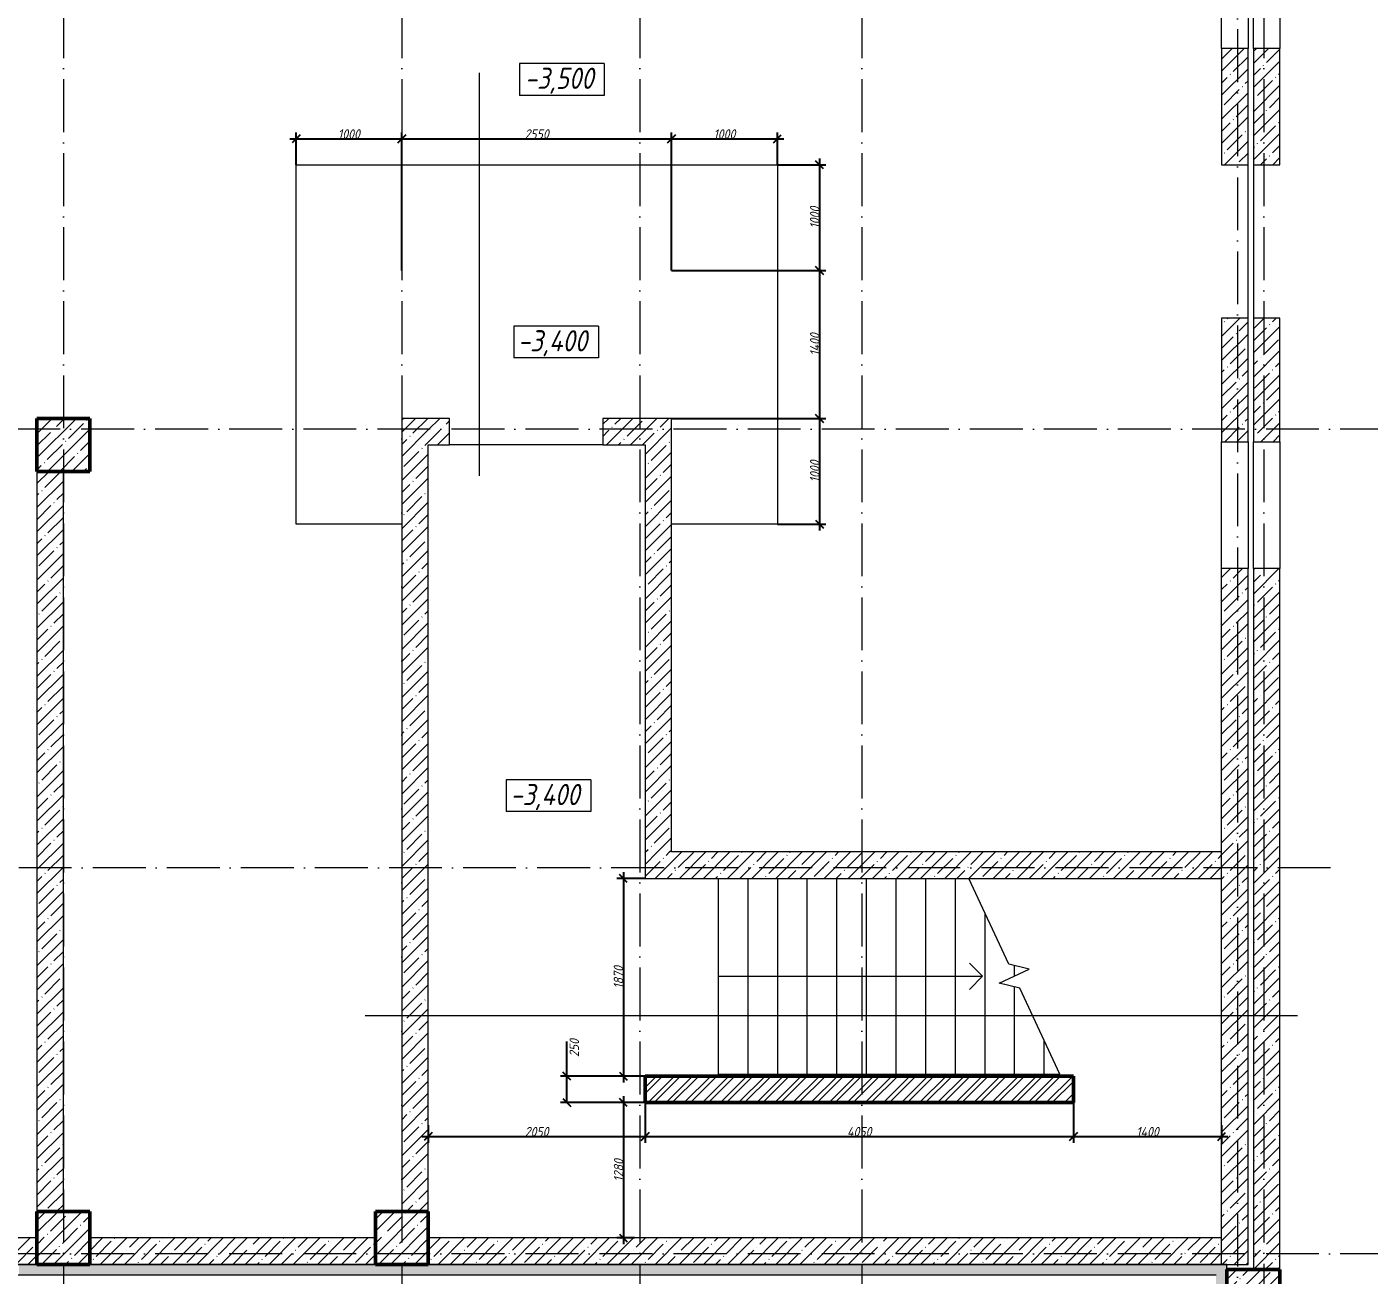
# Model space of a CAD drawing. Header units: millimetres. Extents: x -606178 to 312196, y -19338 to 632709.
# Drawn here: x -536912 to -524222, y 506873 to 518679 of the extents above; entities that cross this region are included whole.
import ezdxf

# ---------------------------------------------------------------- set-up
doc = ezdxf.new("R2010")
doc.units = ezdxf.units.MM
doc.linetypes.add('50_200_ШТРИХ_1Т_ш5_п1_п1_', pattern=[700, 500, -100, 0, -100])
for name, color, linetype, lineweight in [('A-____-____-DIMS', 7, 'Continuous', 9), ('A-DETL-GENF-OTLN-2', 7, 'Continuous', 5), ('A-FLOR-____-OTLN', 7, 'Continuous', 9), ('A-WALL-____-MCUT', 7, 'Continuous', 13), ('A-WALL-____-MCUT-1', 7, 'Continuous', 9), ('A-WALL-____-MCUT-2', 7, 'Continuous', 50), ('A-WALL-____-MCUT-3', 7, 'Continuous', 9), ('A-WALL-____-OTLN', 7, 'Continuous', 9), ('A-WALL-____-PATT-1', 7, 'Continuous', 9), ('A-WALL-FNSH-MCUT-1', 7, 'Continuous', 9), ('G-____-____-DIMS', 7, 'Continuous', 9), ('S-COLS-____-MCUT', 7, 'Continuous', 50), ('S-COLS-____-OTLN', 7, 'Continuous', 9), ('S-GRID-____-OTLN-1', 7, '50_200_ШТРИХ_1Т_ш5_п1_п1_', 9), ('S-STRS-____-MBND', 7, 'Continuous', 9), ('S-STRS-____-OTLN-1', 7, 'Continuous', 9)]:
    doc.layers.add(name, color=color, linetype=linetype, lineweight=lineweight)
doc.layers.add('A-DETL-GENF-OTLN-3', color=9, linetype='Continuous', lineweight=9, true_color=0x808080)
doc.layers.add('A-WALL-____-PATT-2', color=7, linetype='Continuous', lineweight=9, true_color=0x787878)
doc.styles.add('ISOCPEUR_I_2', font='isocpeui.ttf', dxfattribs={"width": 0.85, "height": 2.3})
doc.styles.add('ISOCPEUR_I_7', font='isocpeui.ttf', dxfattribs={"width": 0.9, "height": 90})
doc.dimstyles.new('ISO-1_8_0_9К_СРЕДНИЙ_Кладочные', dxfattribs={"dimscale": 304.8, "dimtxt": 89.638306, "dimasz": 0.246063, "dimexe": 0.19685, "dimexo": 0, "dimgap": 0, "dimtad": 1, "dimdec": 3, "dimrnd": 0.001, "dimdsep": 46, "dimtxsty": 'ISOCPEUR_I_7', "dimblk1": 'OBLIQUE', "dimblk2": 'OBLIQUE', "dimsah": 1, "dimcen": 0.09, "dimdle": 0.19685, "dimazin": 0, "dimtfac": 1, "dimtdec": 4, "dimtix": 1, "dimtmove": 2, "dimatfit": 3, "dimfxl": 1, "dimtvp": 1, "dimtolj": 1, "dimtzin": 0, "dimarcsym": 2})
doc.dimstyles.new('ISO-1_8_0_9К_СРЕДНИЙ_Кладочные_1', dxfattribs={"dimscale": 304.8, "dimtxt": 89.638306, "dimasz": 0.246063, "dimexe": 0.19685, "dimexo": 0, "dimgap": 0, "dimtad": 1, "dimdec": 3, "dimrnd": 0.001, "dimdsep": 46, "dimtxsty": 'ISOCPEUR_I_7', "dimblk1": 'OBLIQUE', "dimblk2": 'OBLIQUE', "dimsah": 1, "dimcen": 0.09, "dimdle": 0.19685, "dimazin": 0, "dimtfac": 1, "dimtdec": 4, "dimtix": 1, "dimtmove": 0, "dimatfit": 3, "dimfxl": 1, "dimtvp": 1, "dimtolj": 1, "dimtzin": 0, "dimarcsym": 2})
pattern_1 = [(45, (-600067.05, 451794.26), (-114.04925, 114.04925), []), (45, (-599953, 451794.26), (-114.04925, 114.04925), [201.612, -40.322, 3.353, -36.97])]
pattern_2 = [(0, (-600067.05, 451794.26), (120.967, 69.841), [80.645, -161.29]), (120, (-600067.05, 451794.26), (-120.96808, 69.84086), [80.645, -161.29]), (60, (-600067.05, 451794.26), (-8e-05, 139.68186), [0, -161.29, 80.645, 0])]

# ---------------------------------------------------------------- blocks, each defined once
blk = doc.blocks.new('BSC_Колонна _Прямоугольная - 500х500-V12-АР1_Кладочный план подвала в осях 1-64_Ю-ЯЯ')
at = {"layer": 'S-COLS-____-OTLN'}
h = blk.add_hatch(dxfattribs=at)
h.set_pattern_fill('FP_18', color=256, style=0, pattern_type=2)
h.set_pattern_definition([(45, (-63500, -55431.04), (-114.04925, 114.04925), []), (45, (-63385.95, -55431.04), (-114.04925, 114.04925), [201.613, -40.323, 3.353, -36.97])])
h.paths.add_polyline_path([(-250, -250), (250, -250), (250, 250), (-250, 250)], flags=0)
at = {"layer": 'S-COLS-____-MCUT'}
for p, q in [((250, 250), (-250, 250)), ((-250, 250), (-250, -250)), ((250, -250), (250, 250)), ((-250, -250), (250, -250))]:
    blk.add_line(p, q, dxfattribs=at)
blk = doc.blocks.new('BSC_Колонна _Прямоугольная - 500х500-V13-АР1_Кладочный план подвала в осях 1-64_Ю-ЯЯ')
at = {"layer": 'S-COLS-____-OTLN'}
h = blk.add_hatch(dxfattribs=at)
h.set_pattern_fill('FP_19', color=256, style=0, pattern_type=2)
h.set_pattern_definition([(45, (-63500, -62931.04), (-114.04925, 114.04925), []), (45, (-63385.95, -62931.04), (-114.04925, 114.04925), [201.613, -40.323, 3.353, -36.97])])
h.paths.add_polyline_path([(-250, -250), (250, -250), (250, 250), (-250, 250)], flags=0)
at = {"layer": 'S-COLS-____-MCUT'}
for p, q in [((250, 250), (-250, 250)), ((-250, 250), (-250, -250)), ((250, -250), (250, 250)), ((-250, -250), (250, -250))]:
    blk.add_line(p, q, dxfattribs=at)
blk = doc.blocks.new('BSC_Колонна _Прямоугольная - 500х500-V53-АР1_Кладочный план подвала в осях 1-64_Ю-ЯЯ')
at = {"layer": 'S-COLS-____-OTLN'}
h = blk.add_hatch(dxfattribs=at)
h.set_pattern_fill('FP_66', color=256, style=0, pattern_type=2)
h.set_pattern_definition([(45, (-66700, -55431.04), (-114.04925, 114.04925), []), (45, (-66585.95, -55431.04), (-114.04925, 114.04925), [201.613, -40.323, 3.353, -36.97])])
h.paths.add_polyline_path([(-250, -250), (250, -250), (250, 250), (-250, 250)], flags=0)
at = {"layer": 'S-COLS-____-MCUT'}
for p, q in [((250, 250), (-250, 250)), ((-250, 250), (-250, -250)), ((250, -250), (250, 250)), ((-250, -250), (250, -250))]:
    blk.add_line(p, q, dxfattribs=at)
blk = doc.blocks.new('BSC_Колонна _Прямоугольная - 500х500-V122-АР1_Кладочный план подвала в осях 1-64_Ю-ЯЯ')
at = {"layer": 'S-COLS-____-OTLN'}
h = blk.add_hatch(dxfattribs=at)
h.set_pattern_fill('FP_138', color=256, style=0, pattern_type=2)
h.set_pattern_definition([(45, (-74750, -54881.04), (-114.04925, 114.04925), []), (45, (-74635.95, -54881.04), (-114.04925, 114.04925), [201.613, -40.323, 3.353, -36.97])])
h.paths.add_polyline_path([(-250, -250), (250, -250), (250, 250), (-250, 250)], flags=0)
at = {"layer": 'S-COLS-____-MCUT'}
for p, q in [((250, 250), (-250, 250)), ((-250, 250), (-250, -250)), ((250, -250), (250, 250)), ((-250, -250), (250, -250))]:
    blk.add_line(p, q, dxfattribs=at)
blk = doc.blocks.new('DET_L_Имитация разреза_ISO2-5 - Вправо-35541910-АР1_Кладочный план подвала в осях 1-64_Ю-ЯЯ')
at = {"layer": 'A-DETL-GENF-OTLN-3'}
blk.add_line((143, 0), (3957, 0), dxfattribs=at)
blk = doc.blocks.new('DET_L_Имитация разреза_ISO2-5 - Низ-28995336-АР1_Кладочный план подвала в осях 1-64_Ю-ЯЯ')
at = {"layer": 'A-DETL-GENF-OTLN-3'}
blk.add_line((143, 0), (8957, 0), dxfattribs=at)
blk = doc.blocks.new('Высотные отметки - 9_5х3_5_h_-17668430-АР1_Кладочный план подвала в осях 1-64_Ю-ЯЯ')
at = {"layer": 'G-____-____-DIMS'}
for p, q in [((-4, 3), (-4, 0)), ((4, 3), (-4, 3)), ((4, 3), (4, 0)), ((4, 0), (-4, 0))]:
    blk.add_line(p, q, dxfattribs=at)
blk = doc.blocks.new('_Oblique')
at = {"color": 0, "linetype": 'ByBlock', "lineweight": -2}
blk.add_line((-0.5, -0.5), (0.5, 0.5), dxfattribs=at)
blk = doc.blocks.new('*D3801')
at = {"layer": 'A-____-____-DIMS', "color": 0, "lineweight": -2, "transparency": 16777216}
for p, q in [((-529817, 517375), (-529358, 517375)), ((-529418, 517435), (-529418, 516315)), ((-530817, 516375), (-529358, 516375))]:
    blk.add_line(p, q, dxfattribs=at)
at = {"layer": 'Defpoints', "color": 0, "transparency": 16777216}
for p in [(-529817, 517375), (-530817, 516375), (-529418, 516375)]:
    blk.add_point(p, dxfattribs=at)
at = {"layer": 'A-____-____-DIMS', "color": 0, "lineweight": -2, "transparency": 16777216, "xscale": 75, "yscale": 75, "zscale": 75}
for p, rotation in [((-529418, 517375), 90), ((-529418, 516375), 270)]:
    blk.add_blockref('_Oblique', p, dxfattribs=dict(at, rotation=rotation))
at = {"layer": 'A-____-____-DIMS', "color": 0, "transparency": 16777216, "insert": (-529463, 516875), "char_height": 90, "width": 504.73, "attachment_point": 5, "rotation": 90, "style": 'ISOCPEUR_I_7'}
blk.add_mtext('\\A1;1000', dxfattribs=at)
blk = doc.blocks.new('*D3802')
at = {"layer": 'A-____-____-DIMS', "color": 0, "lineweight": -2, "transparency": 16777216}
for p, q in [((-530817, 516375), (-529358, 516375)), ((-529418, 516435), (-529418, 514915)), ((-530817, 514975), (-529358, 514975))]:
    blk.add_line(p, q, dxfattribs=at)
at = {"layer": 'Defpoints', "color": 0, "transparency": 16777216}
for p in [(-530817, 516375), (-530817, 514975), (-529418, 514975)]:
    blk.add_point(p, dxfattribs=at)
at = {"layer": 'A-____-____-DIMS', "color": 0, "lineweight": -2, "transparency": 16777216, "xscale": 75, "yscale": 75, "zscale": 75}
for p, rotation in [((-529418, 516375), 90), ((-529418, 514975), 270)]:
    blk.add_blockref('_Oblique', p, dxfattribs=dict(at, rotation=rotation))
at = {"layer": 'A-____-____-DIMS', "color": 0, "transparency": 16777216, "insert": (-529463, 515675), "char_height": 90, "width": 521.28, "attachment_point": 5, "rotation": 90, "style": 'ISOCPEUR_I_7'}
blk.add_mtext('\\A1;1400', dxfattribs=at)
blk = doc.blocks.new('*D3803')
at = {"layer": 'A-____-____-DIMS', "color": 0, "lineweight": -2, "transparency": 16777216}
for p, q in [((-530817, 514975), (-529358, 514975)), ((-529418, 515035), (-529418, 513915)), ((-529817, 513975), (-529358, 513975))]:
    blk.add_line(p, q, dxfattribs=at)
at = {"layer": 'Defpoints', "color": 0, "transparency": 16777216}
for p in [(-530817, 514975), (-529817, 513975), (-529418, 513975)]:
    blk.add_point(p, dxfattribs=at)
at = {"layer": 'A-____-____-DIMS', "color": 0, "lineweight": -2, "transparency": 16777216, "xscale": 75, "yscale": 75, "zscale": 75}
for p, rotation in [((-529418, 514975), 90), ((-529418, 513975), 270)]:
    blk.add_blockref('_Oblique', p, dxfattribs=dict(at, rotation=rotation))
at = {"layer": 'A-____-____-DIMS', "color": 0, "transparency": 16777216, "insert": (-529463, 514475), "char_height": 90, "width": 504.73, "attachment_point": 5, "rotation": 90, "style": 'ISOCPEUR_I_7'}
blk.add_mtext('\\A1;1000', dxfattribs=at)
blk = doc.blocks.new('*D3804')
at = {"layer": 'A-____-____-DIMS', "color": 0, "lineweight": -2, "transparency": 16777216}
for p, q in [((-534427, 517620), (-533307, 517620)), ((-534367, 517375), (-534367, 517680)), ((-533367, 516375), (-533367, 517680))]:
    blk.add_line(p, q, dxfattribs=at)
at = {"layer": 'Defpoints', "color": 0, "transparency": 16777216}
for p in [(-533367, 517620), (-534367, 517375), (-533367, 516375)]:
    blk.add_point(p, dxfattribs=at)
at = {"layer": 'A-____-____-DIMS', "color": 0, "lineweight": -2, "transparency": 16777216, "xscale": 75, "yscale": 75, "zscale": 75, "rotation": 180}
blk.add_blockref('_Oblique', (-534367, 517620), dxfattribs=at)
at = {"layer": 'A-____-____-DIMS', "color": 0, "lineweight": -2, "transparency": 16777216, "xscale": 75, "yscale": 75, "zscale": 75}
blk.add_blockref('_Oblique', (-533367, 517620), dxfattribs=at)
at = {"layer": 'A-____-____-DIMS', "color": 0, "transparency": 16777216, "insert": (-533867, 517665), "char_height": 90, "width": 504.73, "attachment_point": 5, "style": 'ISOCPEUR_I_7'}
blk.add_mtext('\\A1;1000', dxfattribs=at)
blk = doc.blocks.new('*D3805')
at = {"layer": 'A-____-____-DIMS', "color": 0, "lineweight": -2, "transparency": 16777216}
for p, q in [((-533427, 517620), (-530757, 517620)), ((-533367, 516375), (-533367, 517680)), ((-530817, 516375), (-530817, 517680))]:
    blk.add_line(p, q, dxfattribs=at)
at = {"layer": 'Defpoints', "color": 0, "transparency": 16777216}
for p in [(-530817, 517620), (-533367, 516375), (-530817, 516375)]:
    blk.add_point(p, dxfattribs=at)
at = {"layer": 'A-____-____-DIMS', "color": 0, "lineweight": -2, "transparency": 16777216, "xscale": 75, "yscale": 75, "zscale": 75, "rotation": 180}
blk.add_blockref('_Oblique', (-533367, 517620), dxfattribs=at)
at = {"layer": 'A-____-____-DIMS', "color": 0, "lineweight": -2, "transparency": 16777216, "xscale": 75, "yscale": 75, "zscale": 75}
blk.add_blockref('_Oblique', (-530817, 517620), dxfattribs=at)
at = {"layer": 'A-____-____-DIMS', "color": 0, "transparency": 16777216, "insert": (-532092, 517665), "char_height": 90, "width": 546.1, "attachment_point": 5, "style": 'ISOCPEUR_I_7'}
blk.add_mtext('\\A1;2550', dxfattribs=at)
blk = doc.blocks.new('*D3806')
at = {"layer": 'A-____-____-DIMS', "color": 0, "lineweight": -2, "transparency": 16777216}
for p, q in [((-530877, 517620), (-529757, 517620)), ((-530817, 516375), (-530817, 517680)), ((-529817, 517375), (-529817, 517680))]:
    blk.add_line(p, q, dxfattribs=at)
at = {"layer": 'Defpoints', "color": 0, "transparency": 16777216}
for p in [(-529817, 517620), (-529817, 517375), (-530817, 516375)]:
    blk.add_point(p, dxfattribs=at)
at = {"layer": 'A-____-____-DIMS', "color": 0, "lineweight": -2, "transparency": 16777216, "xscale": 75, "yscale": 75, "zscale": 75, "rotation": 180}
blk.add_blockref('_Oblique', (-530817, 517620), dxfattribs=at)
at = {"layer": 'A-____-____-DIMS', "color": 0, "lineweight": -2, "transparency": 16777216, "xscale": 75, "yscale": 75, "zscale": 75}
blk.add_blockref('_Oblique', (-529817, 517620), dxfattribs=at)
at = {"layer": 'A-____-____-DIMS', "color": 0, "transparency": 16777216, "insert": (-530317, 517665), "char_height": 90, "width": 504.73, "attachment_point": 5, "style": 'ISOCPEUR_I_7'}
blk.add_mtext('\\A1;1000', dxfattribs=at)
blk = doc.blocks.new('*D3883')
at = {"layer": 'A-____-____-DIMS', "color": 0, "lineweight": -2, "transparency": 16777216}
for p, q in [((-531067, 508505), (-531067, 508125)), ((-533117, 508291), (-533117, 508125)), ((-533177, 508185), (-531007, 508185))]:
    blk.add_line(p, q, dxfattribs=at)
at = {"layer": 'Defpoints', "color": 0, "transparency": 16777216}
for p in [(-531067, 508505), (-533117, 508291), (-531067, 508185)]:
    blk.add_point(p, dxfattribs=at)
at = {"layer": 'A-____-____-DIMS', "color": 0, "lineweight": -2, "transparency": 16777216, "xscale": 75, "yscale": 75, "zscale": 75, "rotation": 180}
blk.add_blockref('_Oblique', (-533117, 508185), dxfattribs=at)
at = {"layer": 'A-____-____-DIMS', "color": 0, "lineweight": -2, "transparency": 16777216, "xscale": 75, "yscale": 75, "zscale": 75}
blk.add_blockref('_Oblique', (-531067, 508185), dxfattribs=at)
at = {"layer": 'A-____-____-DIMS', "color": 0, "transparency": 16777216, "insert": (-532092, 508230), "char_height": 90, "width": 546.1, "attachment_point": 5, "style": 'ISOCPEUR_I_7'}
blk.add_mtext('\\A1;2050', dxfattribs=at)
blk = doc.blocks.new('*D3884')
at = {"layer": 'A-____-____-DIMS', "color": 0, "lineweight": -2, "transparency": 16777216}
for p, q in [((-531067, 508505), (-531067, 508125)), ((-527017, 508505), (-527017, 508125)), ((-531127, 508185), (-526957, 508185))]:
    blk.add_line(p, q, dxfattribs=at)
at = {"layer": 'Defpoints', "color": 0, "transparency": 16777216}
for p in [(-531067, 508505), (-527017, 508505), (-527017, 508185)]:
    blk.add_point(p, dxfattribs=at)
at = {"layer": 'A-____-____-DIMS', "color": 0, "lineweight": -2, "transparency": 16777216, "xscale": 75, "yscale": 75, "zscale": 75, "rotation": 180}
blk.add_blockref('_Oblique', (-531067, 508185), dxfattribs=at)
at = {"layer": 'A-____-____-DIMS', "color": 0, "lineweight": -2, "transparency": 16777216, "xscale": 75, "yscale": 75, "zscale": 75}
blk.add_blockref('_Oblique', (-527017, 508185), dxfattribs=at)
at = {"layer": 'A-____-____-DIMS', "color": 0, "transparency": 16777216, "insert": (-529042, 508230), "char_height": 90, "width": 562.65, "attachment_point": 5, "style": 'ISOCPEUR_I_7'}
blk.add_mtext('\\A1;4050', dxfattribs=at)
blk = doc.blocks.new('*D3885')
at = {"layer": 'A-____-____-DIMS', "color": 0, "lineweight": -2, "transparency": 16777216}
for p, q in [((-527017, 508505), (-527017, 508125)), ((-525617, 508291), (-525617, 508125)), ((-527077, 508185), (-525557, 508185))]:
    blk.add_line(p, q, dxfattribs=at)
at = {"layer": 'Defpoints', "color": 0, "transparency": 16777216}
for p in [(-527017, 508505), (-525617, 508291), (-525617, 508185)]:
    blk.add_point(p, dxfattribs=at)
at = {"layer": 'A-____-____-DIMS', "color": 0, "lineweight": -2, "transparency": 16777216, "xscale": 75, "yscale": 75, "zscale": 75, "rotation": 180}
blk.add_blockref('_Oblique', (-527017, 508185), dxfattribs=at)
at = {"layer": 'A-____-____-DIMS', "color": 0, "lineweight": -2, "transparency": 16777216, "xscale": 75, "yscale": 75, "zscale": 75}
blk.add_blockref('_Oblique', (-525617, 508185), dxfattribs=at)
at = {"layer": 'A-____-____-DIMS', "color": 0, "transparency": 16777216, "insert": (-526317, 508230), "char_height": 90, "width": 521.28, "attachment_point": 5, "style": 'ISOCPEUR_I_7'}
blk.add_mtext('\\A1;1400', dxfattribs=at)
blk = doc.blocks.new('*D3886')
at = {"layer": 'A-____-____-DIMS', "color": 0, "lineweight": -2, "transparency": 16777216}
for p, q in [((-531273, 510685), (-531273, 508695)), ((-531067, 510625), (-531333, 510625)), ((-531067, 508755), (-531333, 508755))]:
    blk.add_line(p, q, dxfattribs=at)
at = {"layer": 'Defpoints', "color": 0, "transparency": 16777216}
for p in [(-531067, 510625), (-531273, 508755), (-531067, 508755)]:
    blk.add_point(p, dxfattribs=at)
at = {"layer": 'A-____-____-DIMS', "color": 0, "lineweight": -2, "transparency": 16777216, "xscale": 75, "yscale": 75, "zscale": 75}
for p, rotation in [((-531273, 510625), 90), ((-531273, 508755), 270)]:
    blk.add_blockref('_Oblique', p, dxfattribs=dict(at, rotation=rotation))
at = {"layer": 'A-____-____-DIMS', "color": 0, "transparency": 16777216, "insert": (-531319, 509690), "char_height": 90, "width": 504.73, "attachment_point": 5, "rotation": 90, "style": 'ISOCPEUR_I_7'}
blk.add_mtext('\\A1;1870', dxfattribs=at)
blk = doc.blocks.new('*D3887')
at = {"layer": 'A-____-____-DIMS', "color": 0, "lineweight": -2, "transparency": 16777216}
for p, q in [((-531808, 508755), (-531808, 509082)), ((-531067, 508755), (-531868, 508755)), ((-531808, 508505), (-531808, 508815)), ((-531067, 508505), (-531868, 508505))]:
    blk.add_line(p, q, dxfattribs=at)
at = {"layer": 'Defpoints', "color": 0, "transparency": 16777216}
for p in [(-531067, 508755), (-531808, 508505), (-531067, 508505)]:
    blk.add_point(p, dxfattribs=at)
at = {"layer": 'A-____-____-DIMS', "color": 0, "lineweight": -2, "transparency": 16777216, "xscale": 75, "yscale": 75, "zscale": 75}
for p, rotation in [((-531808, 508755), 90), ((-531808, 508505), 270)]:
    blk.add_blockref('_Oblique', p, dxfattribs=dict(at, rotation=rotation))
at = {"layer": 'A-____-____-DIMS', "color": 0, "transparency": 16777216, "insert": (-531782, 508937), "char_height": 90, "width": 409.58, "attachment_point": 1, "rotation": 90, "line_spacing_factor": 1.149209, "style": 'ISOCPEUR_I_7'}
blk.add_mtext('\\A1;250', dxfattribs=at)
blk = doc.blocks.new('*D3888')
at = {"layer": 'A-____-____-DIMS', "color": 0, "lineweight": -2, "transparency": 16777216}
for p, q in [((-531067, 508505), (-531333, 508505)), ((-531273, 508565), (-531273, 507165)), ((-531167, 507225), (-531333, 507225))]:
    blk.add_line(p, q, dxfattribs=at)
at = {"layer": 'Defpoints', "color": 0, "transparency": 16777216}
for p in [(-531067, 508505), (-531273, 507225), (-531167, 507225)]:
    blk.add_point(p, dxfattribs=at)
at = {"layer": 'A-____-____-DIMS', "color": 0, "lineweight": -2, "transparency": 16777216, "xscale": 75, "yscale": 75, "zscale": 75}
for p, rotation in [((-531273, 508505), 90), ((-531273, 507225), 270)]:
    blk.add_blockref('_Oblique', p, dxfattribs=dict(at, rotation=rotation))
at = {"layer": 'A-____-____-DIMS', "color": 0, "transparency": 16777216, "insert": (-531318, 507865), "char_height": 90, "width": 504.73, "attachment_point": 5, "rotation": 90, "style": 'ISOCPEUR_I_7'}
blk.add_mtext('\\A1;1280', dxfattribs=at)

msp = doc.modelspace()

# ---------------------------------------------------------------- hatches: boundary and pattern name
at = {"layer": 'A-WALL-____-PATT-1'}
h = msp.add_hatch(dxfattribs=at)
h.set_pattern_fill('FP_1', color=256, style=0, pattern_type=2)
h.set_pattern_definition(pattern_1)
h.paths.add_polyline_path([(-525367.047, 506975.3011), (-525367.047, 513555.3011), (-525617.047, 513555.3011), (-525617.047, 506975.3011)], flags=0)
h.paths.add_polyline_path([(-525617.047, 514755.3011), (-525367.047, 514755.3011), (-525367.047, 515925.3011), (-525617.047, 515925.3011), (-525617.047, 515900.3011)], flags=0)
h.paths.add_polyline_path([(-525367.047, 517375.3011), (-525367.047, 518475.3011), (-525617.047, 518475.3011), (-525617.047, 517375.3011)], flags=0)
h = msp.add_hatch(dxfattribs=at)
h.set_pattern_fill('FP_1', color=256, style=0, pattern_type=2)
h.set_pattern_definition(pattern_1)
h.paths.add_polyline_path([(-525067.047, 506925.3011), (-525067.047, 513555.3011), (-525317.047, 513555.3011), (-525317.047, 506925.3011)], flags=0)
h.paths.add_polyline_path([(-525317.047, 514755.3011), (-525067.047, 514755.3011), (-525067.047, 515925.3011), (-525317.047, 515925.3011), (-525317.047, 515900.3011)], flags=0)
h.paths.add_polyline_path([(-525067.047, 517375.3011), (-525067.047, 518475.3011), (-525317.047, 518475.3011), (-525317.047, 517375.3011)], flags=0)
h = msp.add_hatch(dxfattribs=at)
h.set_pattern_fill('FP_1', color=256, style=0, pattern_type=2)
h.set_pattern_definition(pattern_1)
h.paths.add_polyline_path([(-533367.047, 507475.3011), (-533117.047, 507475.3011), (-533117.047, 514975.3011), (-533367.047, 514975.3011), (-533367.047, 512247.4646)], flags=0)
h = msp.add_hatch(dxfattribs=at)
h.set_pattern_fill('FP_1', color=256, style=0, pattern_type=2)
h.set_pattern_definition(pattern_1)
h.paths.add_polyline_path([(-531467.047, 514725.3011), (-531067.047, 514725.3011), (-531067.047, 514975.3011), (-531467.047, 514975.3011)], flags=0)
h.paths.add_polyline_path([(-532917.047, 514725.3011), (-532917.047, 514975.3011), (-533117.047, 514975.3011), (-533117.047, 514725.3011)], flags=0)
h = msp.add_hatch(dxfattribs=at)
h.set_pattern_fill('FP_1', color=256, style=0, pattern_type=2)
h.set_pattern_definition(pattern_1)
h.paths.add_polyline_path([(-531067.047, 510875.3011), (-530817.047, 510875.3011), (-530817.047, 514975.3011), (-531067.047, 514975.3011), (-531067.047, 512247.4646)], flags=0)
h = msp.add_hatch(dxfattribs=at)
h.set_pattern_fill('FP_1', color=256, style=0, pattern_type=2)
h.set_pattern_definition(pattern_1)
h.paths.add_polyline_path([(-536817.047, 507475.3011), (-536567.047, 507475.3011), (-536567.047, 514475.3011), (-536817.047, 514475.3011)], flags=0)
h = msp.add_hatch(dxfattribs=at)
h.set_pattern_fill('FP_1', color=256, style=0, pattern_type=2)
h.set_pattern_definition(pattern_1)
h.paths.add_polyline_path([(-525617.047, 510625.3011), (-525617.047, 510875.3011), (-531067.047, 510875.3011), (-531067.047, 510625.3011), (-525847.5263, 510625.3011)], flags=0)
h = msp.add_hatch(dxfattribs=at)
h.set_pattern_fill('FP_1', color=256, style=0, pattern_type=2)
h.set_pattern_definition(pattern_1)
h.paths.add_polyline_path([(-536817.047, 506975.3011), (-536817.047, 507225.3011), (-542317.047, 507225.3011), (-542317.047, 506975.3011)], flags=0)
h = msp.add_hatch(dxfattribs=at)
h.set_pattern_fill('FP_1', color=256, style=0, pattern_type=2)
h.set_pattern_definition(pattern_1)
h.paths.add_polyline_path([(-533617.047, 506975.3011), (-533617.047, 507225.3011), (-536317.047, 507225.3011), (-536317.047, 506975.3011)], flags=0)
h = msp.add_hatch(dxfattribs=at)
h.set_pattern_fill('FP_1', color=256, style=0, pattern_type=2)
h.set_pattern_definition(pattern_1)
h.paths.add_polyline_path([(-525617.047, 506975.3011), (-525617.047, 507225.3011), (-533117.047, 507225.3011), (-533117.047, 506975.3011), (-525847.5263, 506975.3011)], flags=0)
h = msp.add_hatch(dxfattribs=at)
h.set_pattern_fill('FP_54', color=256, style=0, pattern_type=2)
h.set_pattern_definition(pattern_2)
h.paths.add_polyline_path([(-525569.047, 506873.3011), (-525569.047, 506973.3011), (-536987.047, 506973.3011), (-536987.047, 506873.3011), (-525669.047, 506873.3011)], flags=0)
h = msp.add_hatch(dxfattribs=at)
h.set_pattern_fill('FP_54', color=256, style=0, pattern_type=2)
h.set_pattern_definition(pattern_2)
h.paths.add_polyline_path([(-525569.047, 494727.3011), (-525569.047, 506865.3011), (-525567.047, 506865.3011), (-525567.047, 506873.3011), (-525669.047, 506873.3011), (-525669.047, 494727.3011)], flags=0)
at = {"layer": 'A-WALL-____-PATT-2'}
h = msp.add_hatch(dxfattribs=at)
h.set_pattern_fill('FP_53', color=256, style=0, pattern_type=2)
h.set_pattern_definition([(45, (-600067.05, 451794.26), (-85.53659, 85.53659), []), (45, (-600010.02, 451794.26), (-85.53659, 85.53659), [])])
h.paths.add_polyline_path([(-531067.047, 508505.3011), (-527017.047, 508505.3011), (-527017.047, 508755.3011), (-531067.047, 508755.3011)], flags=0)

# ---------------------------------------------------------------- linework, layer by layer
at = {"layer": 'A-FLOR-____-OTLN'}
for p, q in [((-534367.047, 517375.3011), (-529817.047, 517375.3011)), ((-534367.047, 513975.3011), (-534367.047, 517375.3011)), ((-529817.047, 517375.3011), (-529817.047, 513975.3011)), ((-525367.047, 515925.3011), (-525367.047, 517375.3011)), ((-525317.047, 517375.3011), (-525317.047, 515925.3011)), ((-531467.047, 514725.3011), (-532917.047, 514725.3011)), ((-531467.047, 514725.3011), (-532917.047, 514725.3011)), ((-533367.047, 513975.3011), (-534367.047, 513975.3011)), ((-529817.047, 513975.3011), (-530817.047, 513975.3011))]:
    msp.add_line(p, q, dxfattribs=at)
at = {"layer": 'A-WALL-____-MCUT'}
msp.add_line((-525669.047, 506873.3011), (-602619.047, 506873.3011), dxfattribs=at)
at = {"layer": 'A-WALL-____-MCUT-1'}
for p, q in [((-525617.047, 518475.3011), (-525617.047, 517375.3011)), ((-525367.047, 518475.3011), (-525617.047, 518475.3011)), ((-525367.047, 517375.3011), (-525367.047, 518475.3011)), ((-525067.047, 518475.3011), (-525317.047, 518475.3011)), ((-525317.047, 518475.3011), (-525317.047, 517375.3011)), ((-525067.047, 517375.3011), (-525067.047, 518475.3011)), ((-525617.047, 517375.3011), (-525367.047, 517375.3011)), ((-525317.047, 517375.3011), (-525067.047, 517375.3011)), ((-525617.047, 515925.3011), (-525617.047, 514755.3011)), ((-525367.047, 515925.3011), (-525617.047, 515925.3011)), ((-525367.047, 514755.3011), (-525367.047, 515925.3011)), ((-525067.047, 515925.3011), (-525317.047, 515925.3011)), ((-525317.047, 515925.3011), (-525317.047, 514755.3011)), ((-525067.047, 514755.3011), (-525067.047, 515925.3011)), ((-532917.047, 514975.3011), (-533367.047, 514975.3011)), ((-533367.047, 514975.3011), (-533367.047, 507475.3011)), ((-532917.047, 514725.3011), (-532917.047, 514975.3011)), ((-530817.047, 514975.3011), (-531467.047, 514975.3011)), ((-531467.047, 514975.3011), (-531467.047, 514725.3011)), ((-530817.047, 510875.3011), (-530817.047, 514975.3011)), ((-533117.047, 507475.3011), (-533117.047, 514725.3011)), ((-533117.047, 514725.3011), (-532917.047, 514725.3011)), ((-531467.047, 514725.3011), (-531067.047, 514725.3011)), ((-531067.047, 514725.3011), (-531067.047, 510625.3011)), ((-525617.047, 514755.3011), (-525367.047, 514755.3011)), ((-525317.047, 514755.3011), (-525067.047, 514755.3011)), ((-536817.047, 514475.3011), (-536817.047, 507475.3011)), ((-536567.047, 507475.3011), (-536567.047, 514475.3011)), ((-525367.047, 513555.3011), (-525617.047, 513555.3011)), ((-525617.047, 506975.3011), (-525617.047, 513555.3011)), ((-525367.047, 506975.3011), (-525367.047, 513555.3011)), ((-525067.047, 513555.3011), (-525317.047, 513555.3011)), ((-525317.047, 513555.3011), (-525317.047, 506925.3011)), ((-525067.047, 506925.3011), (-525067.047, 513555.3011)), ((-525617.047, 510875.3011), (-530817.047, 510875.3011)), ((-525617.047, 510625.3011), (-525617.047, 510875.3011)), ((-531067.047, 510625.3011), (-525617.047, 510625.3011)), ((-536817.047, 507225.3011), (-539717.047, 507225.3011)), ((-533617.047, 507225.3011), (-536317.047, 507225.3011)), ((-525617.047, 507225.3011), (-533117.047, 507225.3011)), ((-542317.047, 506975.3011), (-536817.047, 506975.3011)), ((-536317.047, 506975.3011), (-533617.047, 506975.3011)), ((-533117.047, 506975.3011), (-525367.047, 506975.3011))]:
    msp.add_line(p, q, dxfattribs=at)
at = {"layer": 'A-WALL-____-MCUT-2'}
for p, q in [((-527017.047, 508755.3011), (-531067.047, 508755.3011)), ((-531067.047, 508755.3011), (-531067.047, 508505.3011)), ((-527017.047, 508505.3011), (-527017.047, 508755.3011)), ((-531067.047, 508505.3011), (-527017.047, 508505.3011))]:
    msp.add_line(p, q, dxfattribs=at)
at = {"layer": 'A-WALL-____-MCUT-3'}
for p, q in [((-525567.047, 506973.3011), (-602519.047, 506973.3011)), ((-525567.047, 506975.3011), (-525569.047, 506975.3011)), ((-525569.047, 494725.3011), (-525569.047, 506975.3011)), ((-525567.047, 506925.3011), (-525567.047, 506973.3011))]:
    msp.add_line(p, q, dxfattribs=at)
at = {"layer": 'A-WALL-____-OTLN'}
for p, q in [((-525617.047, 518475.3011), (-525617.047, 518975.3011)), ((-525367.047, 518975.3011), (-525367.047, 518475.3011)), ((-525317.047, 518475.3011), (-525317.047, 518975.3011)), ((-525067.047, 518975.3011), (-525067.047, 518475.3011)), ((-525617.047, 513555.3011), (-525617.047, 514755.3011)), ((-525367.047, 514755.3011), (-525367.047, 513555.3011)), ((-525317.047, 513555.3011), (-525317.047, 514755.3011)), ((-525067.047, 514755.3011), (-525067.047, 513555.3011))]:
    msp.add_line(p, q, dxfattribs=at)
at = {"layer": 'A-WALL-FNSH-MCUT-1'}
for p, q in [((-525569.047, 506975.3011), (-533117.047, 506975.3011)), ((-525567.047, 506973.3011), (-525567.047, 506975.3011))]:
    msp.add_line(p, q, dxfattribs=at)
at = {"layer": 'S-GRID-____-OTLN-1'}
for p, q in [((-536567.047, 542687.1106), (-536567.047, 504850.186)), ((-533367.047, 542687.1106), (-533367.047, 504685.847)), ((-531117.047, 542687.1106), (-531117.047, 491888.6689)), ((-529017.047, 542687.1106), (-529017.047, 491888.6689)), ((-525217.047, 542687.1106), (-525217.047, 491888.6689)), ((-525467.047, 542459.2697), (-525467.047, 492207.5042)), ((-495992.6403, 514875.3011), (-604735.8172, 514875.3011)), ((-524587.0065, 510725.3011), (-604735.8172, 510725.3011)), ((-495992.6403, 507075.3011), (-604735.8172, 507075.3011))]:
    msp.add_line(p, q, dxfattribs=at)
at = {"layer": 'S-STRS-____-MBND'}
for p, q in [((-527629.8742, 509813.5896), (-528008.3815, 510625.3011)), ((-527718.6576, 509634.267), (-527435.4364, 509766.3352)), ((-527435.4364, 509766.3352), (-527629.8742, 509813.5896)), ((-527524.2197, 509587.0127), (-527718.6576, 509634.267)), ((-527145.7124, 508775.3011), (-527524.2197, 509587.0127))]:
    msp.add_line(p, q, dxfattribs=at)
at = {"layer": 'S-STRS-____-OTLN-1'}
for p, q in [((-530377.047, 510625.3011), (-530377.047, 508775.3011)), ((-530377.047, 510625.3011), (-530377.047, 508775.3011)), ((-530097.047, 510625.3011), (-530097.047, 508775.3011)), ((-530097.047, 510625.3011), (-530097.047, 508775.3011)), ((-529817.047, 510625.3011), (-529817.047, 508775.3011)), ((-529817.047, 510625.3011), (-529817.047, 508775.3011)), ((-529537.047, 510625.3011), (-529537.047, 508775.3011)), ((-529537.047, 510625.3011), (-529537.047, 508775.3011)), ((-529257.047, 510625.3011), (-529257.047, 508775.3011)), ((-529257.047, 510625.3011), (-529257.047, 508775.3011)), ((-528977.047, 510625.3011), (-528977.047, 508775.3011)), ((-528977.047, 510625.3011), (-528977.047, 508775.3011)), ((-528697.047, 510625.3011), (-528697.047, 508775.3011)), ((-528697.047, 510625.3011), (-528697.047, 508775.3011)), ((-528417.047, 510625.3011), (-528417.047, 508775.3011)), ((-528417.047, 510625.3011), (-528417.047, 508775.3011)), ((-528137.047, 510625.3011), (-528137.047, 508775.3011)), ((-528137.047, 510625.3011), (-528137.047, 508775.3011)), ((-527857.047, 510300.7631), (-527857.047, 508775.3011)), ((-527857.047, 510300.7631), (-527857.047, 508775.3011)), ((-527877.047, 509700.3011), (-528002.047, 509825.3011)), ((-527577.047, 509800.751), (-527577.047, 509700.3011)), ((-527577.047, 509800.751), (-527577.047, 509700.3011)), ((-530377.047, 509700.3011), (-530097.047, 509700.3011)), ((-530097.047, 509700.3011), (-529817.047, 509700.3011)), ((-529817.047, 509700.3011), (-529537.047, 509700.3011)), ((-529537.047, 509700.3011), (-529257.047, 509700.3011)), ((-529257.047, 509700.3011), (-528977.047, 509700.3011)), ((-528977.047, 509700.3011), (-528697.047, 509700.3011)), ((-528697.047, 509700.3011), (-528417.047, 509700.3011)), ((-528417.047, 509700.3011), (-528137.047, 509700.3011)), ((-528137.047, 509700.3011), (-527877.047, 509700.3011)), ((-527877.047, 509700.3011), (-528002.047, 509575.3011)), ((-527577.047, 509599.8513), (-527577.047, 508775.3011)), ((-527577.047, 509599.8513), (-527577.047, 508775.3011)), ((-527297.047, 509099.8392), (-527297.047, 508775.3011)), ((-527297.047, 509099.8392), (-527297.047, 508775.3011)), ((-530377.047, 508775.3011), (-530097.047, 508775.3011)), ((-530097.047, 508775.3011), (-529817.047, 508775.3011)), ((-529817.047, 508775.3011), (-529537.047, 508775.3011)), ((-529537.047, 508775.3011), (-529257.047, 508775.3011)), ((-529257.047, 508775.3011), (-528977.047, 508775.3011)), ((-528977.047, 508775.3011), (-528697.047, 508775.3011)), ((-528697.047, 508775.3011), (-528417.047, 508775.3011)), ((-528417.047, 508775.3011), (-528137.047, 508775.3011)), ((-528137.047, 508775.3011), (-527857.047, 508775.3011)), ((-527857.047, 508775.3011), (-527577.047, 508775.3011)), ((-527577.047, 508775.3011), (-527297.047, 508775.3011)), ((-527297.047, 508775.3011), (-527145.7124, 508775.3011))]:
    msp.add_line(p, q, dxfattribs=at)

# ---------------------------------------------------------------- block references
at = {"layer": 'A-DETL-GENF-OTLN-2'}
for name, p, rotation in [('DET_L_Имитация разреза_ISO2-5 - Вправо-35541910-АР1_Кладочный план подвала в осях 1-64_Ю-ЯЯ', (-532631.6196, 514288.4934), 89.99999999999994), ('DET_L_Имитация разреза_ISO2-5 - Низ-28995336-АР1_Кладочный план подвала в осях 1-64_Ю-ЯЯ', (-524756.8057, 509325.3011), 180)]:
    msp.add_blockref(name, p, dxfattribs=dict(at, rotation=rotation))
at = {"layer": 'G-____-____-DIMS', "xscale": 99.99999999999993, "yscale": 99.99999999999993, "zscale": 99.99999999999993}
for p in [(-531853.9581, 518031.0366), (-531908.6363, 515548.4443), (-531980.5943, 511257.2569)]:
    msp.add_blockref('Высотные отметки - 9_5х3_5_h_-17668430-АР1_Кладочный план подвала в осях 1-64_Ю-ЯЯ', p, dxfattribs=at)
at = {"layer": 'S-COLS-____-OTLN'}
for name, p in [('BSC_Колонна _Прямоугольная - 500х500-V13-АР1_Кладочный план подвала в осях 1-64_Ю-ЯЯ', (-536567.047, 514725.3011)), ('BSC_Колонна _Прямоугольная - 500х500-V12-АР1_Кладочный план подвала в осях 1-64_Ю-ЯЯ', (-536567.047, 507225.3011)), ('BSC_Колонна _Прямоугольная - 500х500-V53-АР1_Кладочный план подвала в осях 1-64_Ю-ЯЯ', (-533367.047, 507225.3011)), ('BSC_Колонна _Прямоугольная - 500х500-V122-АР1_Кладочный план подвала в осях 1-64_Ю-ЯЯ', (-525317.047, 506675.3011))]:
    msp.add_blockref(name, p, dxfattribs=at)

# ---------------------------------------------------------------- texts
at = {"layer": 'G-____-____-DIMS', "char_height": 200, "attachment_point": 1, "line_spacing_factor": 1.149209, "style": 'ISOCPEUR_I_2'}
for s, insert, width in [('-3,500', (-532204.5319, 518292.3277), 841.377075), ('-3,400', (-532269.1695, 515809.7355), 865.279833), ('-3,400', (-532341.1275, 511518.548), 865.279833)]:
    msp.add_mtext(s, dxfattribs=dict(at, insert=insert, width=width))

# ---------------------------------------------------------------- dimensions: what is measured, and where the dimension line sits
at = {"layer": 'A-____-____-DIMS'}
for base, p1, p2, override, picture, middle in [((-533367.047, 517619.8787), (-534367.047, 517375.3011), (-533367.047, 516375.3011), {"dimtxt": 400, "dimpost": '<>', "dimfxl": 1414.213562}, '*D3804', (-533867.047, 517664.8787)), ((-530817.047, 517619.8787), (-533367.047, 516375.3011), (-530817.047, 516375.3011), {"dimtxt": 400, "dimpost": '<>', "dimfxl": 2550}, '*D3805', (-532092.047, 517664.8787)), ((-529817.047, 517619.8787), (-530817.047, 516375.3011), (-529817.047, 517375.3011), {"dimtxt": 400, "dimpost": '<>', "dimfxl": 1414.213562}, '*D3806', (-530317.047, 517664.8787)), ((-531067.047, 508185.0659), (-533117.047, 508291.1319), (-531067.047, 508505.3011), {"dimtxt": 400, "dimpost": '<>', "dimfxl": 2061.157064}, '*D3883', (-532092.047, 508230.0659)), ((-527017.047, 508185.0659), (-531067.047, 508505.3011), (-527017.047, 508505.3011), {"dimtxt": 400, "dimpost": '<>', "dimfxl": 4050}, '*D3884', (-529042.047, 508230.0659)), ((-525617.047, 508185.0659), (-527017.047, 508505.3011), (-525617.047, 508291.1319), {"dimtxt": 400, "dimpost": '<>', "dimfxl": 1416.286851}, '*D3885', (-526317.047, 508230.0659))]:
    dim = msp.add_linear_dim(base=base, p1=p1, p2=p2, dimstyle='ISO-1_8_0_9К_СРЕДНИЙ_Кладочные', override=override, dxfattribs=at)
    dim.commit()
    dim.dimension.update_dxf_attribs({"geometry": picture, "text_midpoint": middle})
for base, p1, p2, override, picture, middle in [((-529418.101, 516375.3011), (-529817.047, 517375.3011), (-530817.047, 516375.3011), {"dimtxt": 400, "dimpost": '<>', "dimfxl": 1414.213562}, '*D3801', (-529463.101, 516875.3011)), ((-529418.101, 514975.3011), (-530817.047, 516375.3011), (-530817.047, 514975.3011), {"dimtxt": 400, "dimpost": '<>', "dimfxl": 1400}, '*D3802', (-529463.101, 515675.3011)), ((-529418.101, 513975.3011), (-530817.047, 514975.3011), (-529817.047, 513975.3011), {"dimtxt": 400, "dimpost": '<>', "dimfxl": 1414.213562}, '*D3803', (-529463.101, 514475.3011)), ((-531273.0867, 508755.3011), (-531067.047, 510625.3011), (-531067.047, 508755.3011), {"dimtxt": 400, "dimpost": '<>', "dimfxl": 1870}, '*D3886', (-531318.6663, 509690.3011)), ((-531273.0867, 507225.3011), (-531067.047, 508505.3011), (-531167.0207, 507225.3011), {"dimtxt": 400, "dimpost": '<>', "dimfxl": 1283.898263}, '*D3888', (-531318.0867, 507865.3011))]:
    dim = msp.add_linear_dim(base=base, p1=p1, p2=p2, angle=90, dimstyle='ISO-1_8_0_9К_СРЕДНИЙ_Кладочные', override=override, dxfattribs=at)
    dim.commit()
    dim.dimension.update_dxf_attribs({"geometry": picture, "text_midpoint": middle})
dim = msp.add_linear_dim(base=(-531807.8828, 508505.3011), p1=(-531067.047, 508755.3011), p2=(-531067.047, 508505.3011), angle=90, dimstyle='ISO-1_8_0_9К_СРЕДНИЙ_Кладочные_1', override={"dimtxt": 400, "dimpost": '<>', "dimfxl": 250}, dxfattribs=at)
dim.commit()
dim.dimension.update_dxf_attribs({"geometry": '*D3887', "text_midpoint": (-531721.851, 509081.7887), "dimtype": 160, "text_rotation": 90})

doc.saveas('drawing.dxf')
